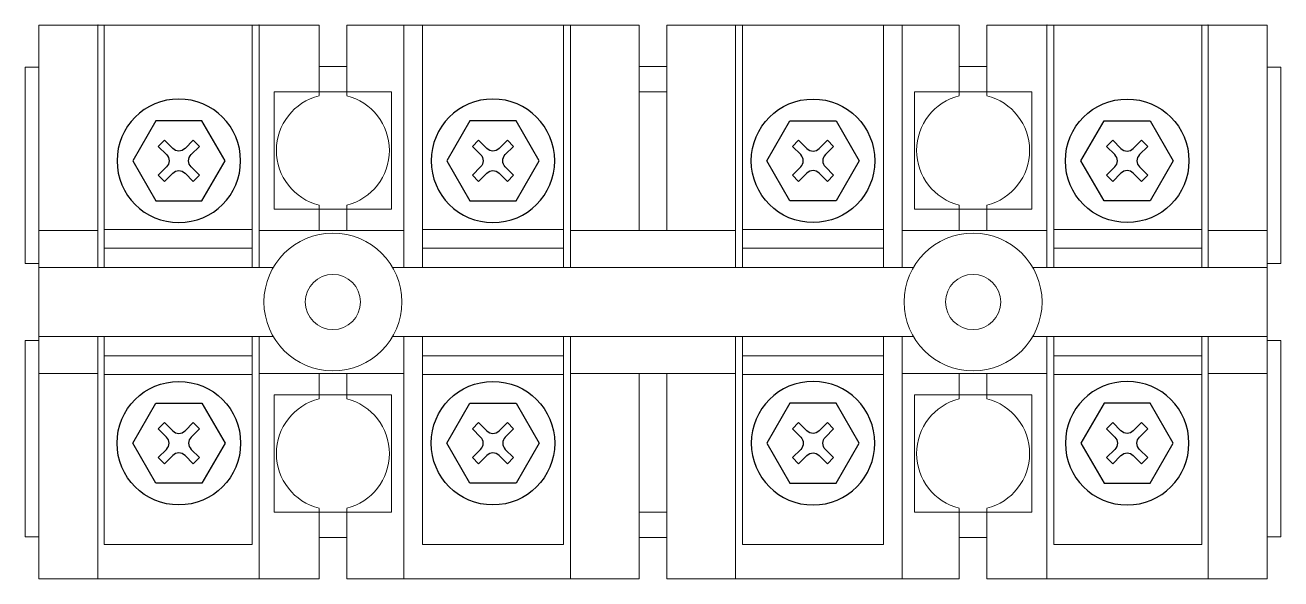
# Model space of a CAD drawing. Header units: millimetres. Extents: x 0 to 153, y 0 to 68.
import ezdxf

# ---------------------------------------------------------------- set-up
doc = ezdxf.new("R2010")
doc.units = ezdxf.units.MM
doc.layers.add('3', color=3, linetype='Continuous')
doc.layers.add('hw_VTP', color=7, linetype='Continuous', lineweight=13)

# ---------------------------------------------------------------- blocks, each defined once
blk = doc.blocks.new('1')
at = {"layer": '3'}
for p, q in [((-1.527, 1.069), (-1.069, 1.527)), ((-1.527, 1.069), (-0.916, 0.458)), ((-1.069, 1.527), (-0.458, 0.916)), ((0.458, 0.916), (1.069, 1.527)), ((0.916, 0.458), (1.527, 1.069)), ((1.069, 1.527), (1.527, 1.069)), ((-1.527, -1.069), (-0.916, -0.458)), ((-1.069, -1.527), (-0.458, -0.916)), ((0.458, -0.916), (1.069, -1.527)), ((0.916, -0.458), (1.527, -1.069)), ((-1.527, -1.069), (-1.069, -1.527)), ((1.069, -1.527), (1.527, -1.069))]:
    blk.add_line(p, q, dxfattribs=at)
blk.add_lwpolyline([(-1.715, -2.97), (-3.429, 0), (-1.715, 2.97), (1.715, 2.97), (3.429, 0), (1.715, -2.97)], close=True, dxfattribs=at)
blk.add_circle((0, 0), 4.59, dxfattribs=at)
for centre, start, end in [((-1.375, 0), 315, 45), ((0, 1.375), 225, 315), ((1.375, 0), 135, 225), ((0, -1.375), 45, 135)]:
    blk.add_arc(centre, 0.648, start, end, dxfattribs=at)
blk = doc.blocks.new('CD_4P-150A')
at = {"layer": 'hw_VTP', "linetype": 'Continuous'}
for p, q in [((-35.82, 33.75), (-35.82, -33.75)), ((-1.68, 33.75), (-35.82, 33.75)), ((-28.64, 33.75), (-28.64, 4.2)), ((-27.88, 33.75), (-27.88, 4.2)), ((-9.84, 33.75), (-9.84, 4.2)), ((-9, 33.75), (-9, 4.2)), ((-1.68, 33.75), (-1.68, 25.15)), ((37.32, 33.75), (1.68, 33.75)), ((1.68, 33.75), (1.68, 25.15)), ((8.64, 33.75), (8.64, 4.2)), ((10.91, 33.75), (10.91, 4.2)), ((28.09, 33.75), (28.09, 4.2)), ((28.93, 33.75), (28.93, 4.2)), ((37.32, 33.75), (37.32, 25.15)), ((40.68, 33.75), (76.32, 33.75)), ((40.68, 33.75), (40.68, 25.15)), ((49.07, 33.75), (49.07, 4.2)), ((49.91, 33.75), (49.91, 4.2)), ((67.09, 33.75), (67.09, 4.2)), ((69.36, 33.75), (69.36, 4.2)), ((76.32, 33.75), (76.32, 25.15)), ((79.68, 33.75), (113.82, 33.75)), ((79.68, 33.75), (79.68, 25.15)), ((87, 33.75), (87, 4.2)), ((87.84, 33.75), (87.84, 4.2)), ((105.88, 33.75), (105.88, 4.2)), ((106.64, 33.75), (106.64, 4.2)), ((113.82, 33.75), (113.82, -33.75)), ((-37.5, 28.63), (-35.82, 28.63)), ((-37.5, 4.7), (-37.5, 28.63)), ((-1.68, 28.71), (1.68, 28.71)), ((39, 28.71), (37.32, 28.71)), ((39, 28.71), (40.68, 28.71)), ((79.68, 28.71), (76.32, 28.71)), ((115.5, 28.63), (113.82, 28.63)), ((115.5, 4.7), (115.5, 28.63)), ((1.68, 25.61), (-1.68, 25.61)), ((39, 25.61), (37.32, 25.61)), ((37.32, 25.15), (37.32, 8.73)), ((39, 25.61), (40.68, 25.61)), ((40.68, 25.15), (40.68, 8.73)), ((76.32, 25.61), (79.68, 25.61)), ((-1.68, 11.79), (-1.68, 8.73)), ((1.68, 11.79), (1.68, 8.73)), ((76.32, 11.79), (76.32, 8.73)), ((79.68, 11.79), (79.68, 8.73)), ((-28.64, 8.73), (-35.82, 8.73)), ((-27.88, 8.82), (-9.84, 8.82)), ((-9, 8.73), (8.64, 8.73)), ((10.91, 8.82), (28.09, 8.82)), ((39, 8.73), (28.93, 8.73)), ((39, 8.73), (49.07, 8.73)), ((67.09, 8.82), (49.91, 8.82)), ((87, 8.73), (69.36, 8.73)), ((105.88, 8.82), (87.84, 8.82)), ((106.64, 8.73), (113.82, 8.73)), ((-27.88, 6.55), (-9.84, 6.55)), ((10.91, 6.55), (28.09, 6.55)), ((67.09, 6.55), (49.91, 6.55)), ((105.88, 6.55), (87.84, 6.55)), ((-35.82, 4.7), (-37.5, 4.7)), ((113.82, 4.7), (115.5, 4.7)), ((-35.82, 4.2), (-7.27, 4.2)), ((7.27, 4.2), (39, 4.2)), ((70.73, 4.2), (39, 4.2)), ((113.82, 4.2), (85.27, 4.2)), ((-35.82, -4.2), (-7.27, -4.2)), ((-28.64, -4.2), (-28.64, -33.75)), ((-27.88, -4.2), (-27.88, -29.55)), ((-9.84, -4.2), (-9.84, -29.55)), ((-9, -4.2), (-9, -33.75)), ((7.27, -4.2), (39, -4.2)), ((8.64, -4.2), (8.64, -33.75)), ((10.91, -4.2), (10.91, -29.55)), ((28.09, -4.2), (28.09, -29.55)), ((28.93, -4.2), (28.93, -33.75)), ((70.73, -4.2), (39, -4.2)), ((49.07, -4.2), (49.07, -33.75)), ((49.91, -4.2), (49.91, -29.55)), ((67.09, -4.2), (67.09, -29.55)), ((69.36, -4.2), (69.36, -33.75)), ((113.82, -4.2), (85.27, -4.2)), ((87, -4.2), (87, -33.75)), ((87.84, -4.2), (87.84, -29.55)), ((105.88, -4.2), (105.88, -29.55)), ((106.64, -4.2), (106.64, -33.75)), ((-37.5, -28.63), (-37.5, -4.7)), ((-35.82, -4.7), (-37.5, -4.7)), ((113.82, -4.7), (115.5, -4.7)), ((115.5, -28.63), (115.5, -4.7)), ((-27.88, -6.55), (-9.84, -6.55)), ((10.91, -6.55), (28.09, -6.55)), ((67.09, -6.55), (49.91, -6.55)), ((105.88, -6.55), (87.84, -6.55)), ((-28.64, -8.73), (-35.82, -8.73)), ((-27.88, -8.82), (-9.84, -8.82)), ((-9, -8.73), (8.64, -8.73)), ((-1.68, -11.79), (-1.68, -8.73)), ((1.68, -11.79), (1.68, -8.73)), ((10.91, -8.82), (28.09, -8.82)), ((39, -8.73), (28.93, -8.73)), ((37.32, -25.15), (37.32, -8.73)), ((39, -8.73), (49.07, -8.73)), ((40.68, -25.15), (40.68, -8.73)), ((67.09, -8.82), (49.91, -8.82)), ((87, -8.73), (69.36, -8.73)), ((76.32, -11.79), (76.32, -8.73)), ((79.68, -11.79), (79.68, -8.73)), ((105.88, -8.82), (87.84, -8.82)), ((106.64, -8.73), (113.82, -8.73)), ((-1.68, -33.75), (-1.68, -25.15)), ((1.68, -25.61), (-1.68, -25.61)), ((1.68, -33.75), (1.68, -25.15)), ((37.32, -33.75), (37.32, -25.15)), ((39, -25.61), (37.32, -25.61)), ((39, -25.61), (40.68, -25.61)), ((40.68, -33.75), (40.68, -25.15)), ((76.32, -33.75), (76.32, -25.15)), ((76.32, -25.61), (79.68, -25.61)), ((79.68, -33.75), (79.68, -25.15)), ((-37.5, -28.63), (-35.82, -28.63)), ((-1.68, -28.71), (1.68, -28.71)), ((39, -28.71), (37.32, -28.71)), ((39, -28.71), (40.68, -28.71)), ((79.68, -28.71), (76.32, -28.71)), ((115.5, -28.63), (113.82, -28.63)), ((-27.88, -29.55), (-9.84, -29.55)), ((10.91, -29.55), (28.09, -29.55)), ((67.09, -29.55), (49.91, -29.55)), ((105.88, -29.55), (87.84, -29.55)), ((-35.82, -33.75), (-1.68, -33.75)), ((1.68, -33.75), (37.32, -33.75)), ((76.32, -33.75), (40.68, -33.75)), ((113.82, -33.75), (79.68, -33.75))]:
    blk.add_line(p, q, dxfattribs=at)
for points in [[(-1.68, 25.61), (-7.14, 25.61), (-7.14, 11.33), (7.14, 11.33), (7.14, 25.61), (1.68, 25.61)], [(79.68, 25.61), (85.14, 25.61), (85.14, 11.33), (70.86, 11.33), (70.86, 25.61), (76.32, 25.61)], [(-1.68, -25.61), (-7.14, -25.61), (-7.14, -11.33), (7.14, -11.33), (7.14, -25.61), (1.68, -25.61)], [(79.68, -25.61), (85.14, -25.61), (85.14, -11.33), (70.86, -11.33), (70.86, -25.61), (76.32, -25.61)]]:
    blk.add_lwpolyline(points, dxfattribs=at)
for centre, radius in [((0, 0), 8.4), ((78, 0), 8.4), ((0, 0), 3.36), ((78, 0), 3.36)]:
    blk.add_circle(centre, radius, dxfattribs=at)
for centre, start, end in [((0, 18.47), 104.117, 255.883), ((0, 18.47), 284.117, 75.883), ((78, 18.47), 104.117, 255.883), ((78, 18.47), 284.117, 75.883), ((0, -18.47), 104.117, 255.883), ((0, -18.47), 284.117, 75.883), ((78, -18.47), 104.117, 255.883), ((78, -18.47), 284.117, 75.883)]:
    blk.add_arc(centre, 6.88, start, end, dxfattribs=at)
at = {"layer": 'hw_VTP', "color": 0, "linetype": 'ByBlock'}
for p in [(-28.64, 33.75), (-9, 33.75), (87, 33.75), (106.64, 33.75)]:
    blk.add_point(p, dxfattribs=at)
at = {"layer": 'hw_VTP', "rotation": 180}
for p, xscale, yscale, zscale in [((-18.77, 17.21), -1.640236686390436, 1.640236686390494, 1.640236686390459), ((19.5, 17.21), -1.640236686390436, 1.640236686390494, 1.640236686390459), ((58.5, 17.21), 1.640236686390436, 1.640236686390436, 1.640236686390436), ((96.77, 17.21), 1.640236686390436, 1.640236686390436, 1.640236686390436)]:
    blk.add_blockref('1', p, dxfattribs=dict(at, xscale=xscale, yscale=yscale, zscale=zscale))
at = {"layer": 'hw_VTP'}
for p, xscale, yscale, zscale in [((-18.77, -17.21), 1.640236686390436, 1.640236686390436, 1.640236686390436), ((19.5, -17.21), 1.640236686390436, 1.640236686390436, 1.640236686390436), ((58.5, -17.21), -1.640236686390436, 1.640236686390494, 1.640236686390459), ((96.77, -17.21), -1.640236686390436, 1.640236686390494, 1.640236686390459)]:
    blk.add_blockref('1', p, dxfattribs=dict(at, xscale=xscale, yscale=yscale, zscale=zscale))

msp = doc.modelspace()

# ---------------------------------------------------------------- block references
at = {"color": 3}
msp.add_blockref('CD_4P-150A', (37.5, 33.75), dxfattribs=at)

doc.saveas('drawing.dxf')
